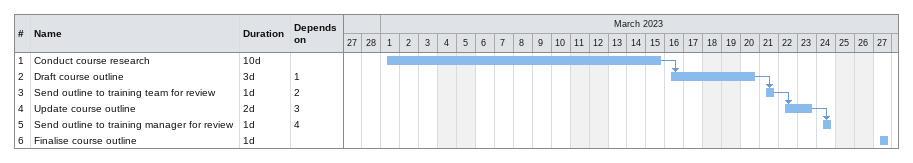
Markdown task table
| ID | Task | Duration | Start | Finish | Predecessors |
|---|---|---|---|---|---|
| 1 | Conduct course research | 10d | 2023-03-01 | 2023-03-15 |  |
| 2 | Draft course outline | 3d | 2023-03-16 | 2023-03-20 | 1 |
| 3 | Send outline to training team for review | 1d | 2023-03-21 | 2023-03-21 | 2 |
| 4 | Update course outline | 2d | 2023-03-22 | 2023-03-23 | 3 |
| 5 | Send outline to training manager for review | 1d | 2023-03-24 | 2023-03-24 | 4 |
| 6 | Finalise course outline | 1d | 2023-03-27 | 2023-03-27 |  |
